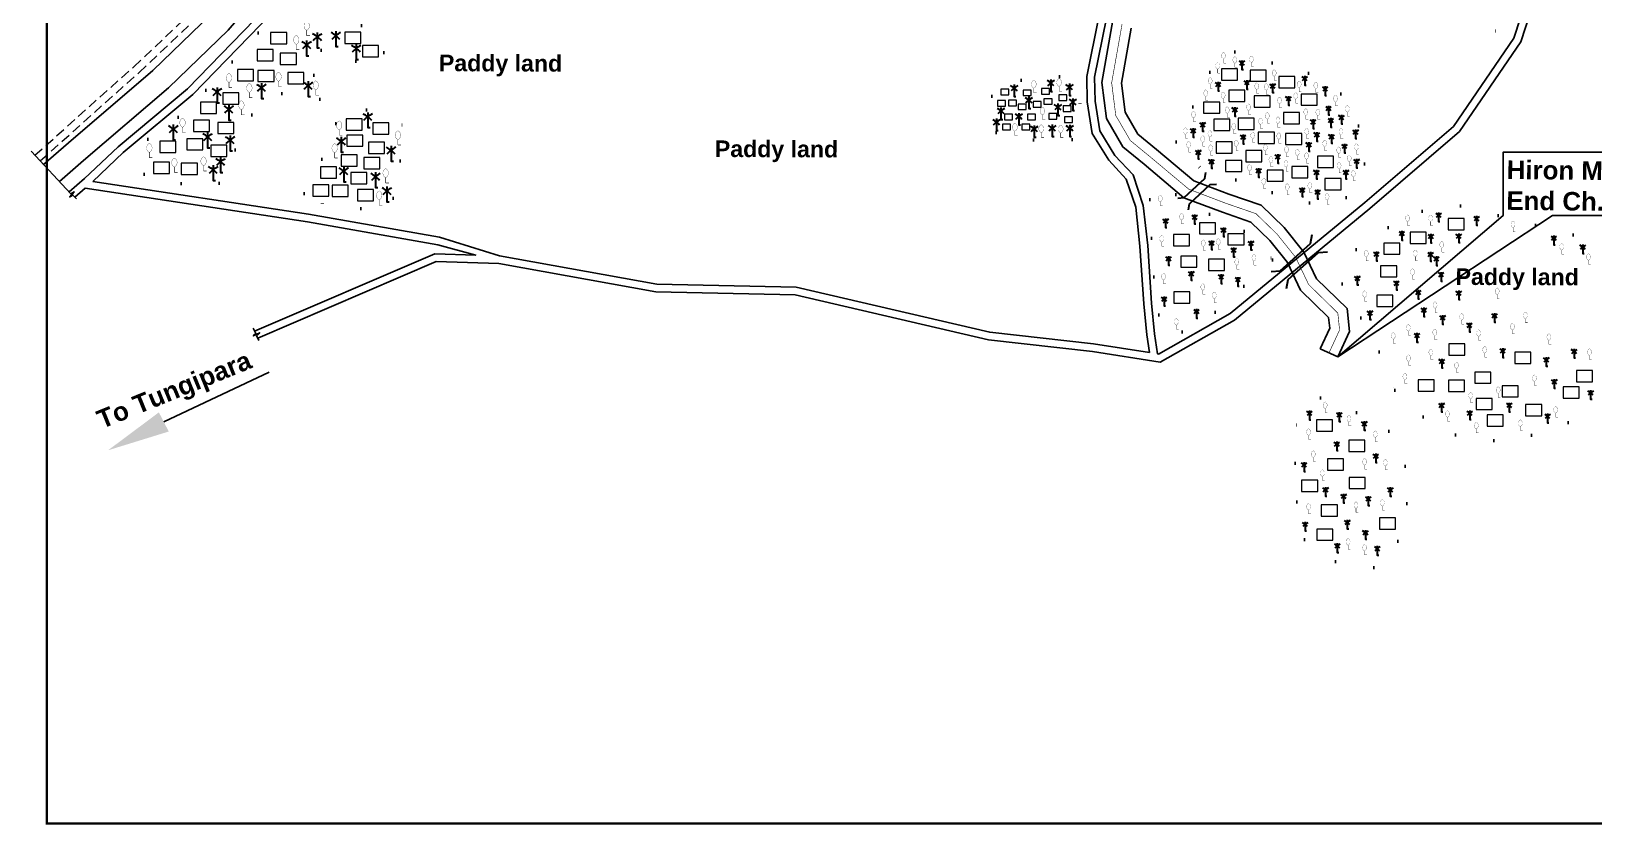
# Model space of a CAD drawing. Header units: millimetres. Extents: x 103 to 31322, y -126863 to -48.
# Drawn here: x 29949 to 30756, y -126862 to -126452 of the extents above; entities that cross this region are included whole.
import ezdxf

# ---------------------------------------------------------------- set-up
doc = ezdxf.new("R2010")
doc.units = ezdxf.units.MM
doc.header["$MEASUREMENT"] = 0
for name, pattern in [('CENTERX2', [4, 2.5, -0.5, 0.5, -0.5]), ('DASHED2', [0.375, 0.25, -0.125]), ('DOT2', [0.125, 0, -0.125]), ('HIDDENX2', [0.75, 0.5, -0.25])]:
    doc.linetypes.add(name, pattern=pattern)
for name, color, linetype in [('boundary', 7, 'Continuous'), ('Home Stead', 151, 'Continuous'), ('Khal', 4, 'Continuous'), ('TEXT', 5, 'Continuous'), ('Trees', 77, 'Continuous')]:
    doc.layers.add(name, color=color, linetype=linetype)
for name, color, linetype, lineweight in [('Bridge or Culvert', 7, 'Continuous', 25), ('Earthan Road', 7, 'DASHED2', 9), ('HOUSE', 144, 'Continuous', 18), ('PUCCA ROAD', 1, 'Continuous', 30)]:
    doc.layers.add(name, color=color, linetype=linetype, lineweight=lineweight)
doc.styles.add('sum', font='arialbd.ttf')

# ---------------------------------------------------------------- blocks, each defined once
blk = doc.blocks.new('A$C7FEE66E4')
at = {"layer": 'Trees', "linetype": 'Continuous', "const_width": 0.000142}
blk.add_lwpolyline([(0, 0.00001, 0.606435), (0, 0.00493, 0.606435)], format="xyb", close=True, dxfattribs=at)
at = {"layer": 'Trees', "linetype": 'Continuous', "const_width": 0.000252}
for points in [[(0, 0.00001), (0, -0.00287)], [(0, -0.00287), (0.00172, -0.00287)]]:
    blk.add_lwpolyline(points, dxfattribs=at)
blk = doc.blocks.new('A$C01DB3217')
at = {"layer": 'Trees', "color": 1, "lineweight": 30}
blk.add_lwpolyline([(0, 0.0028), (0, -0.0071), (0.0015, -0.0071)], dxfattribs=at)
for centre, start, end in [((-0.012, -0.0154), 41.2491, 62.6782), ((0.012, -0.0154), 117.3218, 138.7509)]:
    blk.add_arc(centre, 0.0195, start, end, dxfattribs=at)
blk = doc.blocks.new('A$C3B865840')
at = {"layer": 'Bridge or Culvert', "color": 7, "linetype": 'Continuous', "lineweight": 30}
for points in [[(0, 43.6), (13.8, 33.1), (91.3, 33.3), (105, 44.2)], [(0.2, 0), (13.9, 10.6), (91.4, 10.9), (105.2, 0.2)]]:
    blk.add_lwpolyline(points, dxfattribs=at)

msp = doc.modelspace()

# ---------------------------------------------------------------- linework, layer by layer
at = {"layer": 'boundary', "color": 0, "const_width": 1.25}
msp.add_lwpolyline([(29956.78, -125887.87), (31321.83, -125887.87), (31321.83, -126860.9), (29956.78, -126860.9), (29956.78, -125887.87)], dxfattribs=at)
at = {"layer": 'Earthan Road', "color": 7, "linetype": 'HIDDENX2', "ltscale": 10}
for points in [[(29950.71, -126515.62), (30001.84, -126469.95), (30055.03, -126419.7), (30080.75, -126387.17), (30133.06, -126335.65), (30192.69, -126267.9), (30247.18, -126210.8), (30263.62, -126193.66), (30314.56, -126142.11), (30325.24, -126127.16), (30334.46, -126107.34), (30343.73, -126072.02), (30349.99, -126041.25), (30357.01, -126014.44), (30389.43, -126012.92), (30437.46, -126013.26), (30472.18, -126015.55), (30496.67, -126011.86), (30513.62, -126000.04), (30558.36, -125984.76)], [(29953.43, -126518.55), (30004.55, -126472.89), (30057.99, -126422.41), (30083.73, -126389.85), (30135.97, -126338.4), (30195.64, -126270.6), (30250.07, -126213.57), (30266.46, -126196.47), (30317.62, -126144.69), (30328.71, -126129.19), (30338.24, -126108.7), (30347.62, -126072.93), (30353.88, -126042.16), (30360.14, -126018.29), (30389.5, -126016.92), (30437.31, -126017.26), (30472.35, -126019.57), (30498.2, -126015.67), (30515.45, -126003.64), (30559.93, -125988.46)]]:
    msp.add_lwpolyline(points, dxfattribs=at)
at = {"layer": 'Home Stead', "color": 7, "linetype": 'DOT2', "lineweight": 50, "ltscale": 159.474072, "flags": 128}
for points in [[(30646.22, -126411.29), (30639.48, -126399.6), (30638.69, -126383.94), (30641.86, -126375.61), (30648.8, -126375.81), (30655.35, -126382.94), (30658.52, -126389.29), (30662.49, -126398.61), (30668.44, -126404.35), (30674.99, -126402.77), (30678.56, -126400.19), (30687.09, -126395.43), (30688.68, -126393.25), (30690.26, -126386.12), (30690.26, -126379.97), (30691.45, -126371.05), (30694.43, -126364.51), (30706.73, -126361.73), (30719.23, -126362.33), (30725.77, -126365.5), (30732.41, -126383.2), (30730.17, -126396.44), (30719.92, -126420.82), (30712.54, -126438.36), (30708.45, -126451.21), (30700.22, -126451.96), (30691, -126445.73), (30676.29, -126441.75), (30669.56, -126439.26), (30661.58, -126435.02), (30655.1, -126430.79), (30649.62, -126422.56), (30646.22, -126411.29)], [(30097.99, -126418.67), (30111.86, -126427.57), (30116.54, -126434.13), (30116.68, -126439.97), (30116.1, -126443.18), (30121.35, -126452.08), (30126.32, -126454.41), (30131.57, -126458.93), (30130.7, -126464.04), (30127.92, -126468.86), (30122.81, -126471.04), (30110.11, -126463.17), (30105.29, -126460.25), (30096.1, -126461.71), (30092.59, -126465.35), (30089.26, -126468.82), (30097.27, -126476.78), (30100.62, -126478.97), (30103.4, -126481.45), (30100.91, -126486.7), (30094.93, -126486.7), (30082.66, -126483.64), (30076.97, -126483.78), (30064.98, -126490.32), (30060.79, -126498.69), (30056.34, -126506.54), (30053.46, -126515.17), (30052.94, -126522.23), (30045.08, -126530.86), (30037.75, -126530.6), (30020.74, -126530.08), (30013.41, -126528.77), (30008.7, -126526.68), (30004.77, -126523.54), (30005.3, -126514.91), (30010.17, -126504.94), (30016.84, -126501.97), (30023.61, -126497.37), (30028.56, -126491.16), (30035.96, -126484.94), (30044.62, -126476.63), (30049.75, -126470.33), (30055.25, -126464.74), (30066.9, -126451.42), (30078.42, -126441.28), (30089.95, -126427.22), (30096.63, -126419.23), (30097.99, -126418.67)], [(30540.16, -126508.81), (30547.14, -126493.62), (30554.12, -126481.66), (30561.6, -126462.73), (30564.84, -126461.73), (30574.31, -126462.73), (30586.78, -126466.71), (30592.51, -126468.95), (30600.49, -126468.95), (30613.45, -126475.93), (30622.42, -126480.91), (30633.64, -126492.37), (30634.89, -126504.33), (30637.88, -126516.79), (30637.13, -126523.01), (30627.66, -126538.01), (30617.44, -126542), (30603.48, -126539.01), (30593.01, -126536.02), (30578.55, -126531.28), (30574.81, -126529.29), (30555.36, -126524.56), (30547.88, -126517.83), (30540.16, -126508.81)], [(30486.54, -126507.48), (30461.25, -126507.83), (30448.96, -126505.37), (30444.39, -126501.51), (30445.1, -126481.86), (30449.31, -126478), (30455.28, -126476.59), (30463.01, -126476.95), (30482.74, -126474.6), (30488.99, -126479.75), (30490.64, -126490.31), (30491.4, -126495.16), (30490.52, -126498.77), (30486.54, -126507.48)], [(30089.86, -126535.5), (30096.12, -126522.45), (30100.77, -126514.4), (30103.81, -126508.33), (30104.53, -126502.25), (30107.03, -126497.6), (30110.43, -126492.59), (30113.48, -126490.98), (30127.25, -126492.95), (30136.02, -126497.96), (30140.31, -126499.92), (30142.64, -126503.86), (30142.99, -126508.68), (30141.92, -126513.15), (30139.42, -126518.52), (30139.06, -126526.2), (30137.45, -126535.68), (30133.51, -126541.04), (30128.68, -126544.98), (30124.03, -126544.8), (30110.97, -126540.86), (30098.98, -126540.69), (30092.37, -126537.65), (30089.86, -126535.5)], [(30589.97, -126569.74), (30556.21, -126600.55), (30537.3, -126610), (30529.65, -126595.15), (30527.18, -126551.97), (30526.5, -126533.3), (30533.53, -126532.06), (30559.85, -126547.53), (30571.46, -126552.83), (30581.53, -126557.92), (30589.97, -126569.74)], [(30653.22, -126637.12), (30676.46, -126659.01), (30710.88, -126663.92), (30735.92, -126656.78), (30767.21, -126642.93), (30779.27, -126619.25), (30787.32, -126593.35), (30779.72, -126574.14), (30760.5, -126560.74), (30685.85, -126541.53), (30660.82, -126545.55), (30633.55, -126563.86), (30624.88, -126580.08), (30646.61, -126619.84), (30653.22, -126637.12)], [(30614.84, -126641.04), (30647.96, -126654.56), (30655.41, -126667.24), (30661.76, -126685.51), (30657.35, -126703.99), (30652.93, -126722.19), (30643, -126728.81), (30622.3, -126725.5), (30607.12, -126715.85), (30602.98, -126704.82), (30600.96, -126658.86), (30604.62, -126649.38), (30612.08, -126642.19), (30614.84, -126641.04)]]:
    msp.add_lwpolyline(points, dxfattribs=at)
at = {"layer": 'HOUSE'}
for points in [[(30072.45, -126458.05), (30080.75, -126458.05), (30080.75, -126452.24), (30072.45, -126452.24), (30072.45, -126458.05)], [(30110.77, -126457.94), (30119.07, -126457.94), (30119.07, -126452.13), (30110.77, -126452.13), (30110.77, -126457.94)], [(30119.96, -126464.8), (30128.25, -126464.8), (30128.25, -126458.99), (30119.96, -126458.99), (30119.96, -126464.8)], [(30065.46, -126466.93), (30073.75, -126466.93), (30073.75, -126461.12), (30065.46, -126461.12), (30065.46, -126466.93)], [(30077.43, -126468.84), (30085.73, -126468.84), (30085.73, -126463.03), (30077.43, -126463.03), (30077.43, -126468.84)], [(30055.37, -126477.18), (30063.67, -126477.18), (30063.67, -126471.37), (30055.37, -126471.37), (30055.37, -126477.18)], [(30065.92, -126477.65), (30074.22, -126477.65), (30074.22, -126471.85), (30065.92, -126471.85), (30065.92, -126477.65)], [(30081.3, -126478.83), (30089.59, -126478.83), (30089.59, -126473.02), (30081.3, -126473.02), (30081.3, -126478.83)], [(30563.68, -126476.86), (30571.97, -126476.86), (30571.97, -126471.06), (30563.68, -126471.06), (30563.68, -126476.86)], [(30578.4, -126477.47), (30586.69, -126477.47), (30586.69, -126471.67), (30578.4, -126471.67), (30578.4, -126477.47)], [(30593.22, -126480.82), (30601.51, -126480.82), (30601.51, -126475.01), (30593.22, -126475.01), (30593.22, -126480.82)], [(30449.73, -126484.45), (30453.87, -126484.45), (30453.87, -126481.55), (30449.73, -126481.55), (30449.73, -126484.45)], [(30461.2, -126484.89), (30465.34, -126484.89), (30465.34, -126481.99), (30461.2, -126481.99), (30461.2, -126484.89)], [(30470.73, -126484.18), (30474.86, -126484.18), (30474.86, -126481.28), (30470.73, -126481.28), (30470.73, -126484.18)], [(30567.43, -126487.92), (30575.73, -126487.92), (30575.73, -126482.11), (30567.43, -126482.11), (30567.43, -126487.92)], [(30036.22, -126494.09), (30044.52, -126494.09), (30044.52, -126488.29), (30036.22, -126488.29), (30036.22, -126494.09)], [(30047.68, -126489.31), (30055.97, -126489.31), (30055.97, -126483.5), (30047.68, -126483.5), (30047.68, -126489.31)], [(30447.87, -126490.27), (30452.01, -126490.27), (30452.01, -126487.37), (30447.87, -126487.37), (30447.87, -126490.27)], [(30453.7, -126490.18), (30457.84, -126490.18), (30457.84, -126487.28), (30453.7, -126487.28), (30453.7, -126490.18)], [(30458.64, -126492.12), (30462.78, -126492.12), (30462.78, -126489.22), (30458.64, -126489.22), (30458.64, -126492.12)], [(30466.31, -126490.8), (30470.45, -126490.8), (30470.45, -126487.9), (30466.31, -126487.9), (30466.31, -126490.8)], [(30471.96, -126489.38), (30476.1, -126489.38), (30476.1, -126486.49), (30471.96, -126486.49), (30471.96, -126489.38)], [(30479.55, -126487.36), (30483.69, -126487.36), (30483.69, -126484.46), (30479.55, -126484.46), (30479.55, -126487.36)], [(30481.84, -126493), (30485.98, -126493), (30485.98, -126490.1), (30481.84, -126490.1), (30481.84, -126493)], [(30554.44, -126494.01), (30562.74, -126494.01), (30562.74, -126488.2), (30554.44, -126488.2), (30554.44, -126494.01)], [(30580.57, -126490.77), (30588.87, -126490.77), (30588.87, -126484.97), (30580.57, -126484.97), (30580.57, -126490.77)], [(30604.74, -126489.89), (30613.04, -126489.89), (30613.04, -126484.08), (30604.74, -126484.08), (30604.74, -126489.89)], [(30032.63, -126503.36), (30040.92, -126503.36), (30040.92, -126497.55), (30032.63, -126497.55), (30032.63, -126503.36)], [(30045.11, -126504.52), (30053.41, -126504.52), (30053.41, -126498.71), (30045.11, -126498.71), (30045.11, -126504.52)], [(30111.43, -126502.75), (30119.72, -126502.75), (30119.72, -126496.94), (30111.43, -126496.94), (30111.43, -126502.75)], [(30125.25, -126504.75), (30133.55, -126504.75), (30133.55, -126498.94), (30125.25, -126498.94), (30125.25, -126504.75)], [(30451.49, -126497.41), (30455.63, -126497.41), (30455.63, -126494.51), (30451.49, -126494.51), (30451.49, -126497.41)], [(30463.4, -126497.41), (30467.54, -126497.41), (30467.54, -126494.51), (30463.4, -126494.51), (30463.4, -126497.41)], [(30474.43, -126497.06), (30478.57, -126497.06), (30478.57, -126494.16), (30474.43, -126494.16), (30474.43, -126497.06)], [(30482.55, -126498.82), (30486.69, -126498.82), (30486.69, -126495.92), (30482.55, -126495.92), (30482.55, -126498.82)], [(30559.65, -126502.85), (30567.94, -126502.85), (30567.94, -126497.04), (30559.65, -126497.04), (30559.65, -126502.85)], [(30572.21, -126502.35), (30580.5, -126502.35), (30580.5, -126496.54), (30572.21, -126496.54), (30572.21, -126502.35)], [(30595.65, -126499.48), (30603.95, -126499.48), (30603.95, -126493.68), (30595.65, -126493.68), (30595.65, -126499.48)], [(30029.21, -126512.92), (30037.5, -126512.92), (30037.5, -126507.12), (30029.21, -126507.12), (30029.21, -126512.92)], [(30111.81, -126511.04), (30120.1, -126511.04), (30120.1, -126505.23), (30111.81, -126505.23), (30111.81, -126511.04)], [(30450.52, -126502.52), (30454.66, -126502.52), (30454.66, -126499.63), (30450.52, -126499.63), (30450.52, -126502.52)], [(30460.58, -126502.52), (30464.72, -126502.52), (30464.72, -126499.63), (30460.58, -126499.63), (30460.58, -126502.52)], [(30582.66, -126509.55), (30590.96, -126509.55), (30590.96, -126503.74), (30582.66, -126503.74), (30582.66, -126509.55)], [(30596.78, -126510.21), (30605.08, -126510.21), (30605.08, -126504.4), (30596.78, -126504.4), (30596.78, -126510.21)], [(30015.19, -126514.29), (30023.48, -126514.29), (30023.48, -126508.48), (30015.19, -126508.48), (30015.19, -126514.29)], [(30041.52, -126516.34), (30049.81, -126516.34), (30049.81, -126510.53), (30041.52, -126510.53), (30041.52, -126516.34)], [(30108.95, -126521.35), (30117.24, -126521.35), (30117.24, -126515.55), (30108.95, -126515.55), (30108.95, -126521.35)], [(30123.06, -126514.78), (30131.36, -126514.78), (30131.36, -126508.97), (30123.06, -126508.97), (30123.06, -126514.78)], [(30560.83, -126514.63), (30569.12, -126514.63), (30569.12, -126508.82), (30560.83, -126508.82), (30560.83, -126514.63)], [(30576.15, -126519.05), (30584.45, -126519.05), (30584.45, -126513.24), (30576.15, -126513.24), (30576.15, -126519.05)], [(30011.94, -126525.05), (30020.23, -126525.05), (30020.23, -126519.25), (30011.94, -126519.25), (30011.94, -126525.05)], [(30026.3, -126525.57), (30034.6, -126525.57), (30034.6, -126519.76), (30026.3, -126519.76), (30026.3, -126525.57)], [(30098.17, -126527.55), (30106.47, -126527.55), (30106.47, -126521.74), (30098.17, -126521.74), (30098.17, -126527.55)], [(30120.58, -126522.69), (30128.88, -126522.69), (30128.88, -126516.88), (30120.58, -126516.88), (30120.58, -126522.69)], [(30565.81, -126524.16), (30574.11, -126524.16), (30574.11, -126518.35), (30565.81, -126518.35), (30565.81, -126524.16)], [(30587.23, -126529.13), (30595.52, -126529.13), (30595.52, -126523.32), (30587.23, -126523.32), (30587.23, -126529.13)], [(30600.03, -126527.29), (30608.32, -126527.29), (30608.32, -126521.49), (30600.03, -126521.49), (30600.03, -126527.29)], [(30613.29, -126521.99), (30621.58, -126521.99), (30621.58, -126516.19), (30613.29, -126516.19), (30613.29, -126521.99)], [(30094.17, -126536.79), (30102.46, -126536.79), (30102.46, -126530.99), (30094.17, -126530.99), (30094.17, -126536.79)], [(30104.28, -126536.98), (30112.57, -126536.98), (30112.57, -126531.18), (30104.28, -126531.18), (30104.28, -126536.98)], [(30113.81, -126530.41), (30122.11, -126530.41), (30122.11, -126524.6), (30113.81, -126524.6), (30113.81, -126530.41)], [(30617.12, -126533.48), (30625.42, -126533.48), (30625.42, -126527.67), (30617.12, -126527.67), (30617.12, -126533.48)], [(30117.25, -126539.18), (30125.54, -126539.18), (30125.54, -126533.37), (30117.25, -126533.37), (30117.25, -126539.18)], [(30552.27, -126556.31), (30560.57, -126556.31), (30560.57, -126550.51), (30552.27, -126550.51), (30552.27, -126556.31)], [(30661.15, -126561.25), (30669.45, -126561.25), (30669.45, -126555.44), (30661.15, -126555.44), (30661.15, -126561.25)], [(30680.71, -126554.17), (30689.01, -126554.17), (30689.01, -126548.37), (30680.71, -126548.37), (30680.71, -126554.17)], [(30538.79, -126562.42), (30547.09, -126562.42), (30547.09, -126556.62), (30538.79, -126556.62), (30538.79, -126562.42)], [(30567.01, -126562.01), (30575.3, -126562.01), (30575.3, -126556.2), (30567.01, -126556.2), (30567.01, -126562.01)], [(30647.55, -126566.83), (30655.85, -126566.83), (30655.85, -126561.02), (30647.55, -126561.02), (30647.55, -126566.83)], [(30542.68, -126573.54), (30550.98, -126573.54), (30550.98, -126567.73), (30542.68, -126567.73), (30542.68, -126573.54)], [(30557, -126575.2), (30565.29, -126575.2), (30565.29, -126569.4), (30557, -126569.4), (30557, -126575.2)], [(30645.88, -126578.56), (30654.17, -126578.56), (30654.17, -126572.75), (30645.88, -126572.75), (30645.88, -126578.56)], [(30539.07, -126592.04), (30547.36, -126592.04), (30547.36, -126586.23), (30539.07, -126586.23), (30539.07, -126592.04)], [(30643.83, -126593.82), (30652.12, -126593.82), (30652.12, -126588.02), (30643.83, -126588.02), (30643.83, -126593.82)], [(30681.08, -126618.95), (30689.38, -126618.95), (30689.38, -126613.15), (30681.08, -126613.15), (30681.08, -126618.95)], [(30715.17, -126623.24), (30723.47, -126623.24), (30723.47, -126617.43), (30715.17, -126617.43), (30715.17, -126623.24)], [(30694.5, -126633.47), (30702.79, -126633.47), (30702.79, -126627.67), (30694.5, -126627.67), (30694.5, -126633.47)], [(30747.03, -126632.73), (30755.32, -126632.73), (30755.32, -126626.92), (30747.03, -126626.92), (30747.03, -126632.73)], [(30665.25, -126637.57), (30673.55, -126637.57), (30673.55, -126631.76), (30665.25, -126631.76), (30665.25, -126637.57)], [(30680.9, -126637.76), (30689.19, -126637.76), (30689.19, -126631.95), (30680.9, -126631.95), (30680.9, -126637.76)], [(30708.65, -126640.55), (30716.95, -126640.55), (30716.95, -126634.74), (30708.65, -126634.74), (30708.65, -126640.55)], [(30740.13, -126641.11), (30748.43, -126641.11), (30748.43, -126635.3), (30740.13, -126635.3), (30740.13, -126641.11)], [(30695.24, -126647.06), (30703.54, -126647.06), (30703.54, -126641.26), (30695.24, -126641.26), (30695.24, -126647.06)], [(30720.76, -126650.23), (30729.06, -126650.23), (30729.06, -126644.42), (30720.76, -126644.42), (30720.76, -126650.23)], [(30612.78, -126658.19), (30621.07, -126658.19), (30621.07, -126652.39), (30612.78, -126652.39), (30612.78, -126658.19)], [(30700.83, -126655.63), (30709.13, -126655.63), (30709.13, -126649.82), (30700.83, -126649.82), (30700.83, -126655.63)], [(30629.49, -126668.69), (30637.78, -126668.69), (30637.78, -126662.88), (30629.49, -126662.88), (30629.49, -126668.69)], [(30618.39, -126678.31), (30626.69, -126678.31), (30626.69, -126672.5), (30618.39, -126672.5), (30618.39, -126678.31)], [(30605.04, -126689.35), (30613.34, -126689.35), (30613.34, -126683.55), (30605.04, -126683.55), (30605.04, -126689.35)], [(30629.63, -126687.9), (30637.93, -126687.9), (30637.93, -126682.1), (30629.63, -126682.1), (30629.63, -126687.9)], [(30615.21, -126702.14), (30623.51, -126702.14), (30623.51, -126696.34), (30615.21, -126696.34), (30615.21, -126702.14)], [(30612.92, -126714.6), (30621.21, -126714.6), (30621.21, -126708.8), (30612.92, -126708.8), (30612.92, -126714.6)], [(30645.24, -126708.87), (30653.54, -126708.87), (30653.54, -126703.06), (30645.24, -126703.06), (30645.24, -126708.87)]]:
    msp.add_lwpolyline(points, dxfattribs=at)
at = {"layer": 'Khal', "color": 4, "linetype": 'Continuous'}
for points in [[(30267.89, -126197.87), (30195.64, -126270.6), (30135.97, -126338.4), (30083.5, -126394.24), (30041.77, -126442.82), (30011.68, -126471.98), (29968.01, -126509.23), (29955.17, -126520.42)], [(30279.27, -126209.12), (30205.31, -126283.84), (30144.85, -126346.47), (30092.43, -126402.26), (30050.51, -126451.06), (30019.76, -126480.86), (29975.85, -126518.32), (29963.34, -126529.22)]]:
    msp.add_lwpolyline(points, dxfattribs=at)
at = {"layer": 'Khal', "color": 3, "lineweight": 25, "ltscale": 0.1}
for points in [[(30507.59, -126445.86), (30501.86, -126478.13), (30504.19, -126496.76), (30512.7, -126511.38), (30523.63, -126520.37), (30544.24, -126537.6), (30564.1, -126545.16), (30578.8, -126550.24), (30588.64, -126559.79), (30597.74, -126571.15), (30604.54, -126585.4), (30618.96, -126599.52), (30619.54, -126605.09), (30614.69, -126615.6)], [(30516.99, -126450.08), (30511.97, -126478.39), (30513.86, -126493.5), (30520.44, -126504.79), (30530.02, -126512.67), (30549.37, -126528.85), (30567.51, -126535.76), (30584.17, -126541.52), (30596.06, -126553.06), (30606.26, -126565.8), (30612.8, -126579.49), (30628.54, -126594.9), (30629.77, -126606.8), (30623.77, -126619.79)], [(30614.69, -126615.6), (30623.77, -126619.79)]]:
    msp.add_lwpolyline(points, dxfattribs=at)
at = {"layer": 'Khal', "color": 7, "linetype": 'CENTERX2', "lineweight": 30, "ltscale": 5, "const_width": 0.303}
msp.add_lwpolyline([(30512.29, -126447.97), (30506.92, -126478.26), (30509.03, -126495.13), (30516.57, -126508.09), (30526.83, -126516.52), (30546.8, -126533.23), (30565.8, -126540.46), (30581.49, -126545.88), (30592.35, -126556.42), (30602, -126568.47), (30608.67, -126582.45), (30623.75, -126597.21), (30624.66, -126605.94), (30619.23, -126617.69)], dxfattribs=at)
at = {"layer": 'Khal', "color": 1, "lineweight": 25, "ltscale": 0.1}
for points in [[(29972.22, -126538.25), (29970.35, -126536.25), (29968.66, -126537.19), (29971.01, -126534.63), (29969.3, -126535.65), (29948.79, -126513.54)], [(30063.42, -126605.06), (30064.74, -126607.76), (30063.49, -126608.97), (30066.82, -126607.35), (30065.14, -126608.74), (30066.41, -126611.34)]]:
    msp.add_lwpolyline(points, dxfattribs=at)
at = {"layer": 'PUCCA ROAD', "lineweight": 25}
for points in [[(30065.81, -126610.11), (30158, -126570.64), (30190.32, -126571.65), (30271.49, -126586.24), (30343.4, -126587.86), (30443.26, -126611.03), (30497, -126617.12), (30531.91, -126622.54), (30570.35, -126600.82), (30640.31, -126543.16), (30686.58, -126503.44), (30718.22, -126457.05), (30732.76, -126412.5), (30739.67, -126385.26), (30722.21, -126324.73), (30709.7, -126268.25), (30704.85, -126213.07), (30698.79, -126161.03), (30701.12, -126139.48), (30714.44, -126126.17), (30730.82, -126116.1), (30743.31, -126045.94)], [(30530.53, -126618.28), (30531.15, -126618.38), (30568.08, -126597.51), (30637.73, -126540.1), (30683.58, -126500.75), (30714.59, -126455.26), (30728.92, -126411.39), (30735.52, -126385.33), (30718.33, -126325.72), (30708.19, -126279.94)], [(30211.84, -126289.92), (30203.32, -126298.44), (30175.23, -126326.54), (30134.1, -126370.38), (30112.05, -126396.46), (30084.53, -126430.29), (30032.26, -126484.27), (29996.32, -126514.25), (29980.58, -126529.21)], [(30081.54, -126427.63), (30029.53, -126481.33), (29993.66, -126511.26), (29976.36, -126527.7), (29968.3, -126534.56)], [(30526.4, -126617.64), (30525.1, -126608.46), (30523.47, -126592.43), (30521.54, -126562.71), (30519.32, -126542.5), (30514.47, -126527.97), (30505.43, -126518.26), (30496.91, -126504.41), (30494.33, -126488.02), (30494.1, -126475), (30500.3, -126444.26)], [(30530.53, -126618.28), (30529.07, -126607.97), (30527.46, -126592.1), (30525.53, -126562.36), (30523.25, -126541.64), (30517.99, -126525.88), (30508.63, -126515.83), (30500.74, -126502.99), (30498.33, -126487.67), (30498.11, -126475.36), (30504.25, -126444.91)], [(29980.58, -126529.21), (30092.09, -126546.19), (30159.7, -126558.06), (30190.73, -126567.66), (30271.89, -126582.25), (30343.91, -126583.87), (30443.93, -126607.08), (30497.54, -126613.15), (30526.4, -126617.64)], [(29976.7, -126532.66), (29971.3, -126537.26)], [(30064.11, -126606.48), (30157.24, -126566.62), (30178.44, -126567.28), (30158.83, -126561.97), (30091.44, -126550.14), (29976.7, -126532.66)]]:
    msp.add_lwpolyline(points, dxfattribs=at)
at = {"layer": 'TEXT', "color": 7}
msp.add_lwpolyline([(30734.68, -126546.85), (30623.77, -126619.79), (30709.16, -126546.85), (30709.16, -126514.15), (30854.54, -126514.15), (30854.54, -126546.85)], close=True, dxfattribs=at)
at = {"layer": 'TEXT', "color": 0, "lineweight": 25}
msp.add_lwpolyline([(30017.26, -126653.43), (30071.61, -126627.75)], dxfattribs=at)
msp.add_solid([(30019.82, -126658.4), (29988.48, -126668.09), (30014.73, -126648.5)], dxfattribs=at)

# ---------------------------------------------------------------- block references
at = {"layer": 'Khal', "lineweight": 25, "ltscale": 0.1}
for p, xscale, yscale, zscale, rotation in [((30546.6, -126543.92), 0.1875000000042083, 0.1875, 0.1875, 42.40136759708014), ((30597.14, -126584.51), 0.2709977217340379, 0.2709977217309643, 0.2709977217289659, 41.61656946806929)]:
    msp.add_blockref('A$C3B865840', p, dxfattribs=dict(at, xscale=xscale, yscale=yscale, zscale=zscale, rotation=rotation))
at = {"layer": 'Trees', "linetype": 'DOT2', "ltscale": 0.2}
for p, xscale, yscale, zscale in [((30091.1, -126451.16), 949.8243129983675, 949.8243129983603, 949.8243129983686), ((30085.68, -126458.42), 949.8243129983675, 949.8243129983603, 949.8243129983686), ((30564.7, -126466.03), 706.9243480369623, 706.9243480369623, 706.9243480369598), ((30570.59, -126468.18), 706.9243480369623, 706.9243480369623, 706.9243480369598), ((30579.1, -126467.86), 706.9243480369623, 706.9243480369623, 706.9243480369598), ((30050.93, -126478.04), 949.8243129983675, 949.8243129983603, 949.8243129983686), ((30076.55, -126477.47), 949.8243129983675, 949.8243129983603, 949.8243129983686), ((30561.68, -126471.2), 706.9243480369623, 706.9243480369623, 706.9243480369598), ((30590.87, -126474.94), 706.9243480369623, 706.9243480369623, 706.9243480369598), ((30061.45, -126483.24), 949.8243129983675, 949.8243129983603, 949.8243129983686), ((30095.76, -126481.91), 949.8243129983675, 949.8243129983603, 949.8243129983686), ((30466.68, -126481.03), 836.7834459003861, 836.7834459003789, 836.7834459003867), ((30479.76, -126480.14), 836.7834459003861, 836.7834459003789, 836.7834459003867), ((30555.53, -126485.33), 706.9243480369623, 706.9243480369623, 706.9243480369598), ((30557.79, -126478.99), 706.9243480369623, 706.9243480369623, 706.9243480369598), ((30564.47, -126486.45), 706.9243480369623, 706.9243480369623, 706.9243480369598), ((30581.88, -126481.77), 706.9243480369623, 706.9243480369623, 706.9243480369598), ((30586.73, -126482.08), 706.9243480369623, 706.9243480369623, 706.9243480369598), ((30602, -126486.78), 706.9243480369623, 706.9243480369623, 706.9243480369598), ((30603.75, -126480.82), 706.9243480369623, 706.9243480369623, 706.9243480369598), ((30612.42, -126481.38), 706.9243480369623, 706.9243480369623, 706.9243480369598), ((30057.33, -126492.13), 949.8243129983675, 949.8243129983603, 949.8243129983686), ((30471.17, -126494.88), 836.7834459003861, 836.7834459003789, 836.7834459003867), ((30566.61, -126494.08), 706.9243480369623, 706.9243480369623, 706.9243480369598), ((30577.63, -126492.63), 706.9243480369623, 706.9243480369623, 706.9243480369598), ((30593.62, -126489.12), 706.9243480369623, 706.9243480369623, 706.9243480369598), ((30622.54, -126488.1), 706.9243480369623, 706.9243480369623, 706.9243480369598), ((30628.67, -126493.43), 706.9243480369623, 706.9243480369623, 706.9243480369598), ((30026.95, -126501.24), 949.8243129983675, 949.8243129983603, 949.8243129983686), ((30107.88, -126502.58), 949.8243129983675, 949.8243129983603, 949.8243129983686), ((30456.92, -126503.24), 836.7834459003861, 836.7834459003789, 836.7834459003867), ((30549.2, -126496.41), 706.9243480369623, 706.9243480369623, 706.9243480369598), ((30570.03, -126502.61), 706.9243480369623, 706.9243480369623, 706.9243480369598), ((30583.86, -126499.89), 706.9243480369623, 706.9243480369623, 706.9243480369598), ((30587.27, -126497.05), 706.9243480369623, 706.9243480369623, 706.9243480369598), ((30592.83, -126499.32), 706.9243480369623, 706.9243480369623, 706.9243480369598), ((30607.23, -126495.13), 706.9243480369623, 706.9243480369623, 706.9243480369598), ((30613.47, -126495.24), 706.9243480369623, 706.9243480369623, 706.9243480369598), ((30138.18, -126507.66), 949.8243129983675, 949.8243129983603, 949.8243129983686), ((30470.55, -126504.02), 836.7834459003861, 836.7834459003789, 836.7834459003867), ((30480.59, -126504.19), 836.7834459003861, 836.7834459003789, 836.7834459003867), ((30544.98, -126504.91), 706.9243480369623, 706.9243480369623, 706.9243480369598), ((30553.97, -126509.04), 706.9243480369623, 706.9243480369623, 706.9243480369598), ((30557.7, -126506.34), 706.9243480369623, 706.9243480369623, 706.9243480369598), ((30579.81, -126507.14), 706.9243480369623, 706.9243480369623, 706.9243480369598), ((30593.28, -126507.48), 706.9243480369623, 706.9243480369623, 706.9243480369598), ((30607.69, -126505.22), 706.9243480369623, 706.9243480369623, 706.9243480369598), ((30625.38, -126505.22), 706.9243480369623, 706.9243480369623, 706.9243480369598), ((30009.79, -126514.2), 949.8243129983675, 949.8243129983603, 949.8243129983686), ((30105.53, -126514.36), 949.8243129983675, 949.8243129983603, 949.8243129983686), ((30546.65, -126511.98), 706.9243480369623, 706.9243480369623, 706.9243480369598), ((30558.1, -126513.73), 706.9243480369623, 706.9243480369623, 706.9243480369598), ((30571.22, -126511.27), 706.9243480369623, 706.9243480369623, 706.9243480369598), ((30586.25, -126513.49), 706.9243480369623, 706.9243480369623, 706.9243480369598), ((30597.25, -126514.51), 706.9243480369623, 706.9243480369623, 706.9243480369598), ((30602.81, -126515.98), 706.9243480369623, 706.9243480369623, 706.9243480369598), ((30607.57, -126517.8), 706.9243480369623, 706.9243480369623, 706.9243480369598), ((30616.99, -126511.34), 706.9243480369623, 706.9243480369623, 706.9243480369598), ((30624.25, -126514.85), 706.9243480369623, 706.9243480369623, 706.9243480369598), ((30629.62, -126518.99), 706.9243480369623, 706.9243480369623, 706.9243480369598), ((30633.32, -126513.15), 706.9243480369623, 706.9243480369623, 706.9243480369598), ((30022.72, -126521.8), 949.8243129983675, 949.8243129983603, 949.8243129983686), ((30037.8, -126521.08), 949.8243129983675, 949.8243129983603, 949.8243129983686), ((30131.88, -126527.28), 949.8243129983675, 949.8243129983603, 949.8243129983686), ((30578.14, -126523.82), 706.9243480369623, 706.9243480369623, 706.9243480369598), ((30589.2, -126519.72), 706.9243480369623, 706.9243480369623, 706.9243480369598), ((30596.99, -126521.8), 706.9243480369623, 706.9243480369623, 706.9243480369598), ((30624.38, -126522.77), 706.9243480369623, 706.9243480369623, 706.9243480369598), ((30631.8, -126526.87), 706.9243480369623, 706.9243480369623, 706.9243480369598), ((30585.47, -126530.92), 706.9243480369623, 706.9243480369623, 706.9243480369598), ((30597.57, -126533.87), 706.9243480369623, 706.9243480369623, 706.9243480369598), ((30609.33, -126533.15), 706.9243480369623, 706.9243480369623, 706.9243480369598), ((30128.56, -126538.76), 949.8243129983675, 949.8243129983603, 949.8243129983686), ((30532.01, -126539.78), 706.9243480369623, 706.9243480369623, 706.9243480369598), ((30618.18, -126538.86), 706.9243480369623, 706.9243480369623, 706.9243480369598), ((30543.01, -126549.15), 706.9243480369623, 706.9243480369623, 706.9243480369598), ((30659.77, -126549.97), 706.9243480369623, 706.9243480369623, 706.9243480369598), ((30671.71, -126549.97), 706.9243480369623, 706.9243480369623, 706.9243480369598), ((30714.25, -126553.14), 706.9243480369623, 706.9243480369623, 706.9243480369598), ((30532.76, -126560.58), 706.9243480369623, 706.9243480369623, 706.9243480369598), ((30554.22, -126562.84), 706.9243480369623, 706.9243480369623, 706.9243480369598), ((30561.99, -126562.19), 706.9243480369623, 706.9243480369623, 706.9243480369598), ((30677.49, -126563.67), 706.9243480369623, 706.9243480369623, 706.9243480369598), ((30739.39, -126564.69), 706.9243480369623, 706.9243480369623, 706.9243480369598), ((30571.59, -126572.54), 706.9243480369623, 706.9243480369623, 706.9243480369598), ((30580.43, -126570.38), 706.9243480369623, 706.9243480369623, 706.9243480369598), ((30638.39, -126568.19), 706.9243480369623, 706.9243480369623, 706.9243480369598), ((30663.79, -126568.07), 706.9243480369623, 706.9243480369623, 706.9243480369598), ((30753.22, -126569.97), 706.9243480369623, 706.9243480369623, 706.9243480369598), ((30533.73, -126580.08), 706.9243480369623, 706.9243480369623, 706.9243480369598), ((30662.28, -126577.74), 706.9243480369623, 706.9243480369623, 706.9243480369598), ((30554.01, -126585.47), 706.9243480369623, 706.9243480369623, 706.9243480369598), ((30559.94, -126589.78), 706.9243480369623, 706.9243480369623, 706.9243480369598), ((30637.64, -126589.17), 706.9243480369623, 706.9243480369623, 706.9243480369598), ((30706.04, -126587.7), 706.9243480369623, 706.9243480369623, 706.9243480369598), ((30673.97, -126594.83), 706.9243480369623, 706.9243480369623, 706.9243480369598), ((30540.31, -126603.47), 706.9243480369623, 706.9243480369623, 706.9243480369598), ((30660.15, -126606.55), 706.9243480369623, 706.9243480369623, 706.9243480369598), ((30687.69, -126600.9), 706.9243480369623, 706.9243480369623, 706.9243480369598), ((30713.96, -126605.92), 706.9243480369623, 706.9243480369623, 706.9243480369598), ((30720.63, -126600.14), 706.9243480369623, 706.9243480369623, 706.9243480369598), ((30652.39, -126610.73), 706.9243480369623, 706.9243480369623, 706.9243480369598), ((30673.86, -126608.94), 706.9243480369623, 706.9243480369623, 706.9243480369598), ((30696.49, -126609.31), 706.9243480369623, 706.9243480369623, 706.9243480369598), ((30732.82, -126611.32), 706.9243480369623, 706.9243480369623, 706.9243480369598), ((30660.28, -126622.26), 706.9243480369623, 706.9243480369623, 706.9243480369598), ((30671.85, -126619.24), 706.9243480369623, 706.9243480369623, 706.9243480369598), ((30699.66, -126617.89), 706.9243480369623, 706.9243480369623, 706.9243480369598), ((30753.73, -126619.14), 706.9243480369623, 706.9243480369623, 706.9243480369598), ((30658.42, -126631.71), 706.9243480369623, 706.9243480369623, 706.9243480369598), ((30685.04, -126625.93), 706.9243480369623, 706.9243480369623, 706.9243480369598), ((30706.57, -126638.75), 706.9243480369623, 706.9243480369623, 706.9243480369598), ((30725.31, -126632.59), 706.9243480369623, 706.9243480369623, 706.9243480369598), ((30617.18, -126646.55), 706.9243480369623, 706.9243480369623, 706.9243480369598), ((30692.37, -126641.51), 706.9243480369623, 706.9243480369623, 706.9243480369598), ((30629.51, -126653.5), 706.9243480369623, 706.9243480369623, 706.9243480369598), ((30680.42, -126651.06), 706.9243480369623, 706.9243480369623, 706.9243480369598), ((30718.02, -126655.84), 706.9243480369623, 706.9243480369623, 706.9243480369598), ((30736.25, -126648.93), 706.9243480369623, 706.9243480369623, 706.9243480369598), ((30608.65, -126660.45), 706.9243480369623, 706.9243480369623, 706.9243480369598), ((30643.1, -126661.55), 706.9243480369623, 706.9243480369623, 706.9243480369598), ((30695.26, -126657.09), 706.9243480369623, 706.9243480369623, 706.9243480369598), ((30611.02, -126671.82), 706.9243480369623, 706.9243480369623, 706.9243480369598), ((30637.56, -126675.76), 706.9243480369623, 706.9243480369623, 706.9243480369598), ((30648.31, -126676.24), 706.9243480369623, 706.9243480369623, 706.9243480369598), ((30615.76, -126681.61), 706.9243480369623, 706.9243480369623, 706.9243480369598), ((30608.65, -126698.97), 706.9243480369623, 706.9243480369623, 706.9243480369598), ((30633.14, -126698.18), 706.9243480369623, 706.9243480369623, 706.9243480369598), ((30646.73, -126696.92), 706.9243480369623, 706.9243480369623, 706.9243480369598), ((30629.03, -126717.13), 706.9243480369623, 706.9243480369623, 706.9243480369598), ((30637.56, -126720.13), 706.9243480369623, 706.9243480369623, 706.9243480369598)]:
    msp.add_blockref('A$C7FEE66E4', p, dxfattribs=dict(at, xscale=xscale, yscale=yscale, zscale=zscale))
at = {"layer": 'Trees', "ltscale": 0.1}
for p, xscale, yscale, zscale in [((30091.06, -126458.62), 796.8582568693673, 796.8582568693673, 796.8582568693635), ((30096.55, -126454.47), 796.8582568693673, 796.8582568693673, 796.8582568693635), ((30106.13, -126453.88), 796.8582568693673, 796.8582568693673, 796.8582568693635), ((30116.65, -126460.49), 796.8582568693673, 796.8582568693673, 796.8582568693635), ((30574.24, -126467.99), 474.0691434872497, 474.069143487257, 474.0691434872481), ((30606.63, -126476.03), 474.0691434872497, 474.069143487257, 474.0691434872481), ((30044.76, -126482.92), 796.8582568693673, 796.8582568693673, 796.8582568693635), ((30067.71, -126480.68), 796.8582568693673, 796.8582568693673, 796.8582568693635), ((30091.81, -126479.64), 796.8582568693673, 796.8582568693673, 796.8582568693635), ((30456.57, -126480.9), 619.6650327883472, 619.6650327883544, 619.6650327883475), ((30475.46, -126478.29), 619.6650327883472, 619.6650327883544, 619.6650327883475), ((30485.07, -126480.4), 619.6650327883472, 619.6650327883544, 619.6650327883475), ((30561.89, -126479.12), 474.0691434872497, 474.069143487257, 474.0691434872481), ((30576.77, -126478.17), 474.0691434872497, 474.069143487257, 474.0691434872481), ((30590.08, -126479.88), 474.0691434872497, 474.069143487257, 474.0691434872481), ((30617.2, -126481.4), 474.0691434872497, 474.069143487257, 474.0691434872481), ((30050.85, -126491.92), 796.8582568693673, 796.8582568693673, 796.8582568693635), ((30449.75, -126492.76), 619.6650327883472, 619.6650327883544, 619.6650327883475), ((30464.15, -126487.15), 619.6650327883472, 619.6650327883544, 619.6650327883475), ((30479.15, -126490.7), 619.6650327883472, 619.6650327883544, 619.6650327883475), ((30486.87, -126488.11), 619.6650327883472, 619.6650327883544, 619.6650327883475), ((30570.51, -126492.17), 474.0691434872497, 474.069143487257, 474.0691434872481), ((30598.25, -126486.43), 474.0691434872497, 474.069143487257, 474.0691434872481), ((30618.92, -126491.5), 474.0691434872497, 474.069143487257, 474.0691434872481), ((30122.63, -126495.77), 796.8582568693673, 796.8582568693673, 796.8582568693635), ((30447.41, -126498.52), 619.6650327883472, 619.6650327883544, 619.6650327883475), ((30458.94, -126495.65), 619.6650327883472, 619.6650327883544, 619.6650327883475), ((30553.91, -126499.89), 474.0691434872497, 474.069143487257, 474.0691434872481), ((30610.96, -126498.45), 474.0691434872497, 474.069143487257, 474.0691434872481), ((30620.13, -126497.75), 474.0691434872497, 474.069143487257, 474.0691434872481), ((30625.58, -126496.13), 474.0691434872497, 474.069143487257, 474.0691434872481), ((30022.17, -126502.07), 796.8582568693673, 796.8582568693673, 796.8582568693635), ((30039.9, -126506.19), 796.8582568693673, 796.8582568693673, 796.8582568693635), ((30051.53, -126507.71), 796.8582568693673, 796.8582568693673, 796.8582568693635), ((30108.9, -126508.42), 796.8582568693673, 796.8582568693673, 796.8582568693635), ((30466.95, -126502.02), 619.6650327883472, 619.6650327883544, 619.6650327883475), ((30476.26, -126501.59), 619.6650327883472, 619.6650327883544, 619.6650327883475), ((30485.24, -126501.66), 619.6650327883472, 619.6650327883544, 619.6650327883475), ((30548.97, -126503.06), 474.0691434872497, 474.069143487257, 474.0691434872481), ((30574.82, -126506.35), 474.0691434872497, 474.069143487257, 474.0691434872481), ((30612.87, -126505.1), 474.0691434872497, 474.069143487257, 474.0691434872481), ((30620.44, -126506.11), 474.0691434872497, 474.069143487257, 474.0691434872481), ((30632.94, -126503.69), 474.0691434872497, 474.069143487257, 474.0691434872481), ((30134.68, -126513.11), 796.8582568693673, 796.8582568693673, 796.8582568693635), ((30551.63, -126514.2), 474.0691434872497, 474.069143487257, 474.0691434872481), ((30592.69, -126516.48), 474.0691434872497, 474.069143487257, 474.0691434872481), ((30608.74, -126510.24), 474.0691434872497, 474.069143487257, 474.0691434872481), ((30627.19, -126511.05), 474.0691434872497, 474.069143487257, 474.0691434872481), ((30042.76, -126523.11), 796.8582568693673, 796.8582568693673, 796.8582568693635), ((30046.58, -126519.01), 796.8582568693673, 796.8582568693673, 796.8582568693635), ((30110.21, -126523.79), 796.8582568693673, 796.8582568693673, 796.8582568693635), ((30558.47, -126519.02), 474.0691434872497, 474.069143487257, 474.0691434872481), ((30582.8, -126523.7), 474.0691434872497, 474.069143487257, 474.0691434872481), ((30612.7, -126524.55), 474.0691434872497, 474.069143487257, 474.0691434872481), ((30627.94, -126524.55), 474.0691434872497, 474.069143487257, 474.0691434872481), ((30633.45, -126518.81), 474.0691434872497, 474.069143487257, 474.0691434872481), ((30126.64, -126526.7), 796.8582568693673, 796.8582568693673, 796.8582568693635), ((30132.52, -126534.09), 796.8582568693673, 796.8582568693673, 796.8582568693635), ((30605.33, -126533.68), 474.0691434872497, 474.069143487257, 474.0691434872481), ((30613.29, -126534.77), 474.0691434872497, 474.069143487257, 474.0691434872481), ((30549.76, -126547.69), 474.0691434872497, 474.069143487257, 474.0691434872481), ((30675.82, -126546.6), 474.0691434872497, 474.069143487257, 474.0691434872481), ((30695.43, -126548.39), 474.0691434872497, 474.069143487257, 474.0691434872481), ((30534.77, -126549.63), 474.0691434872497, 474.069143487257, 474.0691434872481), ((30564.64, -126554.37), 474.0691434872497, 474.069143487257, 474.0691434872481), ((30656.82, -126556.1), 474.0691434872497, 474.069143487257, 474.0691434872481), ((30686.18, -126557.4), 474.0691434872497, 474.069143487257, 474.0691434872481), ((30558.5, -126561.06), 474.0691434872497, 474.069143487257, 474.0691434872481), ((30569.93, -126564.72), 474.0691434872497, 474.069143487257, 474.0691434872481), ((30578.88, -126561.16), 474.0691434872497, 474.069143487257, 474.0691434872481), ((30671.84, -126557.63), 474.0691434872497, 474.069143487257, 474.0691434872481), ((30735.35, -126558.51), 474.0691434872497, 474.069143487257, 474.0691434872481), ((30750.29, -126563.09), 474.0691434872497, 474.069143487257, 474.0691434872481), ((30536.28, -126569.14), 474.0691434872497, 474.069143487257, 474.0691434872481), ((30643.66, -126566.79), 474.0691434872497, 474.069143487257, 474.0691434872481), ((30671.67, -126566.96), 474.0691434872497, 474.069143487257, 474.0691434872481), ((30674.64, -126569.19), 474.0691434872497, 474.069143487257, 474.0691434872481), ((30548.04, -126576.9), 474.0691434872497, 474.069143487257, 474.0691434872481), ((30563.46, -126578.51), 474.0691434872497, 474.069143487257, 474.0691434872481), ((30572.08, -126579.91), 474.0691434872497, 474.069143487257, 474.0691434872481), ((30633.82, -126579.25), 474.0691434872497, 474.069143487257, 474.0691434872481), ((30677.1, -126577.33), 474.0691434872497, 474.069143487257, 474.0691434872481), ((30654.02, -126581.8), 474.0691434872497, 474.069143487257, 474.0691434872481), ((30665.26, -126586.54), 474.0691434872497, 474.069143487257, 474.0691434872481), ((30686.18, -126586.85), 474.0691434872497, 474.069143487257, 474.0691434872481), ((30534.02, -126590.04), 474.0691434872497, 474.069143487257, 474.0691434872481), ((30550.73, -126596.4), 474.0691434872497, 474.069143487257, 474.0691434872481), ((30640.36, -126597.17), 474.0691434872497, 474.069143487257, 474.0691434872481), ((30668.19, -126595.65), 474.0691434872497, 474.069143487257, 474.0691434872481), ((30677.87, -126599.57), 474.0691434872497, 474.069143487257, 474.0691434872481), ((30691.7, -126603.5), 474.0691434872497, 474.069143487257, 474.0691434872481), ((30704.68, -126598.58), 474.0691434872497, 474.069143487257, 474.0691434872481), ((30664.63, -126608.81), 474.0691434872497, 474.069143487257, 474.0691434872481), ((30708.92, -126616.72), 474.0691434872497, 474.069143487257, 474.0691434872481), ((30731.45, -126621.33), 474.0691434872497, 474.069143487257, 474.0691434872481), ((30745.79, -126617.01), 474.0691434872497, 474.069143487257, 474.0691434872481), ((30677.44, -126622.15), 474.0691434872497, 474.069143487257, 474.0691434872481), ((30735.57, -126632.61), 474.0691434872497, 474.069143487257, 474.0691434872481), ((30677.36, -126644.91), 474.0691434872497, 474.069143487257, 474.0691434872481), ((30712.32, -126644.82), 474.0691434872497, 474.069143487257, 474.0691434872481), ((30754.36, -126638.29), 474.0691434872497, 474.069143487257, 474.0691434872481), ((30609.09, -126648.95), 474.0691434872497, 474.069143487257, 474.0691434872481), ((30624.51, -126649.77), 474.0691434872497, 474.069143487257, 474.0691434872481), ((30691.87, -126648.89), 474.0691434872497, 474.069143487257, 474.0691434872481), ((30732.09, -126650.5), 474.0691434872497, 474.069143487257, 474.0691434872481), ((30637.43, -126654.34), 474.0691434872497, 474.069143487257, 474.0691434872481), ((30623.19, -126664.91), 474.0691434872497, 474.069143487257, 474.0691434872481), ((30606.29, -126675.62), 474.0691434872497, 474.069143487257, 474.0691434872481), ((30643.34, -126671.11), 474.0691434872497, 474.069143487257, 474.0691434872481), ((30617.43, -126688.45), 474.0691434872497, 474.069143487257, 474.0691434872481), ((30626.72, -126691.85), 474.0691434872497, 474.069143487257, 474.0691434872481), ((30639.5, -126693.17), 474.0691434872497, 474.069143487257, 474.0691434872481), ((30650.87, -126688.45), 474.0691434872497, 474.069143487257, 474.0691434872481), ((30606.88, -126706.32), 474.0691434872497, 474.069143487257, 474.0691434872481), ((30628.65, -126705.29), 474.0691434872497, 474.069143487257, 474.0691434872481), ((30638.03, -126710.67), 474.0691434872497, 474.069143487257, 474.0691434872481), ((30623.49, -126717.46), 474.0691434872497, 474.069143487257, 474.0691434872481), ((30644.15, -126718.86), 474.0691434872497, 474.069143487257, 474.0691434872481)]:
    msp.add_blockref('A$C01DB3217', p, dxfattribs=dict(at, xscale=xscale, yscale=yscale, zscale=zscale))

# ---------------------------------------------------------------- texts
at = {"layer": 'TEXT', "color": 7, "attachment_point": 1, "style": 'sum'}
for s, insert, char_height, width, rotation in [('Paddy land ', (30159.41, -126463.72), 8.5431, 165.3734, 359.79331), ('Paddy land ', (30301.97, -126508.04), 8.5431, 165.3734, 359.79331), ('Hiron Middle Para khal\\PEnd Ch.0+714km', (30711.06, -126518.37), 9.5555, 184.97, 359.38027), ('Paddy land ', (30684.61, -126574.11), 8.5431, 165.3734, 359.79331), ('To Tungipara', (29981.62, -126648.28), 9.5555, 184.97, 22.15137)]:
    msp.add_mtext(s, dxfattribs=dict(at, insert=insert, char_height=char_height, width=width, rotation=rotation))

doc.saveas('drawing.dxf')
